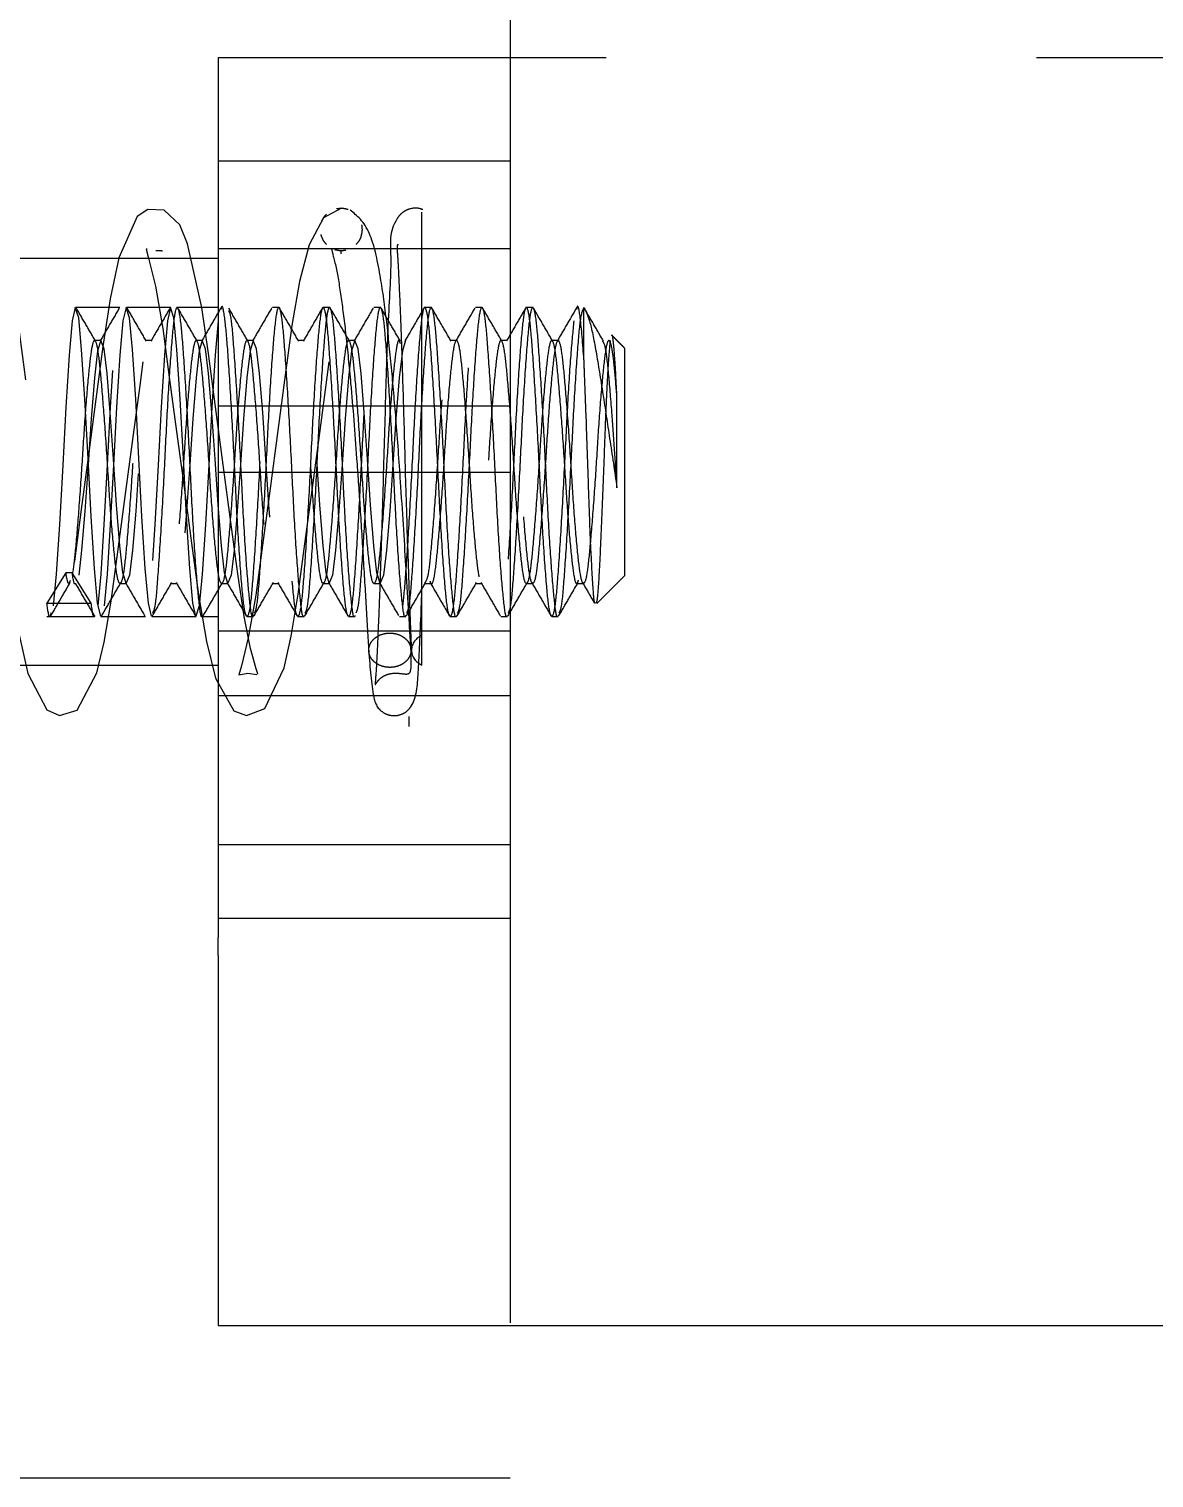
# Paper-space layout '2 DOOR PANEL LAYOUT - A1 Sheet' of a CAD drawing. Extents: x 50 to 825, y 22 to 486.
# Drawn here: x 563.891 to 566.179, y 461.164 to 464.109 of the extents above; entities that cross this region are included whole.
import ezdxf

# ---------------------------------------------------------------- set-up
doc = ezdxf.new("R2010")
doc.units = 0
doc.linetypes.add('HIDDEN', pattern=[0.375, 0.25, -0.125])
doc.layers.add('N-EQPM', color=3, linetype='Continuous', lineweight=25)

psp = doc.layouts.new('2 DOOR PANEL LAYOUT - A1 Sheet')

# ---------------------------------------------------------------- linework, layer by layer
at = {"layer": 'N-EQPM', "linetype": 'HIDDEN', "ltscale": 7}
for p, q in [((564.8697, 466.8953), (564.8697, 463.229)), ((564.2757, 464.05), (564.2757, 463.9509)), ((564.2757, 463.9509), (564.2757, 463.8402)), ((564.2757, 463.8402), (564.2757, 463.7717)), ((564.2757, 463.7717), (564.2757, 463.6623)), ((564.8697, 463.6623), (564.2757, 463.6623)), ((564.2757, 463.6623), (564.2757, 463.3428)), ((565.0195, 463.4368), (565.0195, 463.5426)), ((565.1021, 463.4604), (565.1021, 462.9976)), ((565.0866, 463.1765), (565.0866, 463.3627)), ((564.2757, 463.3428), (564.2757, 463.2071)), ((564.2757, 463.3428), (564.8697, 463.3428)), ((564.8697, 463.2071), (564.2757, 463.2071)), ((564.2757, 463.2071), (564.2757, 462.8854)), ((564.8697, 463.229), (564.8697, 461.1636)), ((563.9658, 463.0034), (563.9271, 462.9421)), ((563.9787, 463.0034), (563.9658, 463.0034)), ((564.0175, 462.9421), (563.9787, 463.0034)), ((563.9271, 462.9421), (564.0175, 462.9421)), ((564.2757, 462.8854), (564.8697, 462.8854)), ((564.2757, 462.8854), (564.2757, 462.7534)), ((564.8697, 462.7534), (564.2757, 462.7534)), ((564.2757, 462.7534), (564.2757, 462.4513)), ((564.6631, 462.7113), (564.6631, 462.6914)), ((564.2757, 462.4513), (564.8697, 462.4513)), ((564.2757, 462.4513), (564.2757, 462.351)), ((564.2757, 462.351), (564.2757, 462.3014)), ((564.2757, 462.3014), (564.2757, 462.262)), ((564.2757, 462.2259), (564.2757, 462.262)), ((564.2757, 462.2259), (564.2757, 461.4737)), ((564.8697, 461.1636), (561.6666, 461.1636))]:
    psp.add_line(p, q, dxfattribs=at)
at = {"layer": 'N-EQPM', "linetype": 'HIDDEN', "ltscale": 7, "flags": 128}
for points in [[(564.3553, 462.7976), (564.3562, 462.7982), (564.3527, 462.8085), (564.3414, 462.8499), (564.3285, 462.9149), (564.3155, 463.0013), (564.3015, 463.1064), (564.2859, 463.2231), (564.2702, 463.3411), (564.2557, 463.4496), (564.2422, 463.5426), (564.2135, 463.6721), (564.1973, 463.7108), (564.1658, 463.7406), (564.1327, 463.7423), (564.1106, 463.7279), (564.0738, 463.6438), (564.0562, 463.5606), (564.0413, 463.4632), (564.027, 463.3563), (564.0119, 463.2433), (563.9971, 463.1322), (563.9831, 463.0269), (563.9699, 462.9338), (563.9552, 462.8552), (563.9431, 462.8087), (563.9401, 462.7959), (563.9628, 462.7999), (563.977, 462.7983), (563.9723, 462.8154), (563.962, 462.8553), (563.9504, 462.9146), (563.9386, 462.9919), (563.9258, 463.0873), (563.9112, 463.1967), (563.8959, 463.3113), (563.8813, 463.4212), (563.8678, 463.5189), (563.8534, 463.6001), (563.8386, 463.6611), (563.7995, 463.7339), (563.7657, 463.7445), (563.7433, 463.7368), (563.7218, 463.7104), (563.6915, 463.619), (563.6743, 463.5322), (563.6573, 463.416), (563.6367, 463.2643), (563.6135, 463.0919), (563.6135, 463.0919)], [(564.5263, 463.7447), (564.4901, 463.7251), (564.4606, 463.6701), (564.4411, 463.5954), (564.4255, 463.506), (564.4118, 463.4055), (564.3967, 463.2927), (564.381, 463.1748), (564.3657, 463.06), (564.3519, 462.9582), (564.3368, 462.8712), (564.323, 462.8146), (564.3178, 462.7964), (564.3357, 462.7995), (564.3543, 462.797), (564.3543, 462.797)], [(563.7524, 463.6613), (563.7508, 463.6615), (563.7553, 463.6448), (563.7684, 463.5921), (563.7829, 463.5108), (563.796, 463.4158), (563.8104, 463.3082), (563.8255, 463.195), (563.8407, 463.0806), (563.855, 462.9743), (563.8708, 462.8774), (563.8888, 462.7991), (563.9273, 462.7248), (563.9531, 462.7136), (563.9885, 462.7242), (564.0286, 462.8002), (564.0435, 462.8627), (564.0579, 462.9459), (564.0716, 463.0459), (564.0866, 463.1584), (564.1021, 463.2746), (564.1167, 463.3843), (564.1294, 463.4786), (564.1414, 463.5544), (564.1529, 463.6107), (564.1629, 463.6473), (564.1662, 463.6574), (564.1662, 463.6574)], [(564.1309, 463.6611), (564.1289, 463.6615), (564.1341, 463.643), (564.1479, 463.586), (564.1627, 463.5001), (564.1762, 463.4011), (564.1909, 463.2907), (564.2061, 463.177), (564.2212, 463.0637), (564.2354, 462.9591), (564.2516, 462.864), (564.27, 462.7893), (564.3074, 462.7232), (564.333, 462.7135), (564.3704, 462.7275), (564.4096, 462.8101), (564.4241, 462.8751), (564.4383, 462.9603), (564.452, 463.0623), (564.4672, 463.1763), (564.4827, 463.2928), (564.4972, 463.4013), (564.51, 463.4961), (564.5222, 463.5803), (564.5272, 463.6378), (564.5272, 463.6378)], [(564.0372, 462.9166), (564.0367, 462.9151), (564.0304, 462.9421), (564.0241, 463.0121), (564.0172, 463.1177), (564.0112, 463.2358), (564.0046, 463.3566), (563.9979, 463.4576), (563.9919, 463.5216), (563.985, 463.5429), (563.9787, 463.5159), (563.9724, 463.4459), (563.9656, 463.3403), (563.9596, 463.2222), (563.9529, 463.1014), (563.9462, 463.0005), (563.9402, 462.9364), (563.9402, 462.9364)], [(564.2757, 463.5159), (564.2694, 463.4459), (564.2626, 463.3403), (564.2565, 463.2222), (564.2499, 463.1014), (564.2432, 463.0005), (564.2372, 462.9364), (564.2304, 462.9151), (564.2241, 462.9421), (564.2178, 463.0121), (564.2109, 463.1177), (564.2049, 463.2358), (564.1982, 463.3566), (564.1916, 463.4576), (564.1856, 463.5216), (564.1787, 463.5429), (564.1724, 463.5159), (564.1661, 463.4459), (564.1593, 463.3403), (564.1532, 463.2222), (564.1466, 463.1014), (564.1399, 463.0005), (564.1339, 462.9364), (564.1271, 462.9151), (564.1208, 462.9421), (564.1145, 463.0121), (564.1076, 463.1177), (564.1016, 463.2358), (564.0949, 463.3566), (564.0883, 463.4576), (564.0823, 463.5216), (564.0754, 463.5429), (564.0691, 463.5159), (564.0628, 463.4459), (564.056, 463.3403), (564.0499, 463.2222), (564.0433, 463.1014), (564.0366, 463.0005), (564.0306, 462.9364), (564.0306, 462.9364)], [(564.1405, 462.9166), (564.14, 462.9151), (564.1337, 462.9421), (564.1274, 463.0121), (564.1205, 463.1177), (564.1145, 463.2358), (564.1079, 463.3566), (564.1012, 463.4576), (564.0952, 463.5216), (564.0883, 463.5429), (564.082, 463.5159), (564.0757, 463.4459), (564.0689, 463.3403), (564.0629, 463.2222), (564.0562, 463.1014), (564.0496, 463.0005), (564.0435, 462.9364), (564.0435, 462.9364)], [(564.657, 463.4747), (564.6565, 463.4758), (564.6502, 463.4546), (564.6439, 463.3996), (564.637, 463.3166), (564.631, 463.2236), (564.6244, 463.1287), (564.6177, 463.0493), (564.6117, 462.9989), (564.6048, 462.9822), (564.5985, 463.0034), (564.5922, 463.0584), (564.5854, 463.1415), (564.5794, 463.2344), (564.5727, 463.3293), (564.5661, 463.4087), (564.56, 463.4591), (564.5532, 463.4758), (564.5469, 463.4546), (564.5406, 463.3996), (564.5337, 463.3166), (564.5277, 463.2236), (564.5211, 463.1287), (564.5144, 463.0493), (564.5084, 462.9989), (564.5015, 462.9822), (564.4952, 463.0034), (564.4889, 463.0584), (564.4821, 463.1415), (564.4761, 463.2344), (564.4694, 463.3293), (564.4628, 463.4087), (564.4567, 463.4591), (564.4499, 463.4758), (564.4436, 463.4546), (564.4373, 463.3996), (564.4304, 463.3166), (564.4244, 463.2236), (564.4178, 463.1287), (564.4111, 463.0493), (564.4051, 462.9989), (564.3982, 462.9822), (564.3919, 463.0034), (564.3856, 463.0584), (564.3788, 463.1415), (564.3728, 463.2344), (564.3661, 463.3293), (564.3595, 463.4087), (564.3534, 463.4591), (564.3466, 463.4758), (564.3403, 463.4546), (564.334, 463.3996), (564.3271, 463.3166), (564.3211, 463.2236), (564.3145, 463.1287), (564.3078, 463.0493), (564.3018, 462.9989), (564.2949, 462.9822), (564.2886, 463.0034), (564.2823, 463.0584), (564.2755, 463.1415), (564.2695, 463.2344), (564.2628, 463.3293), (564.2562, 463.4087), (564.2501, 463.4591), (564.2433, 463.4758), (564.237, 463.4546), (564.2307, 463.3996), (564.2238, 463.3166), (564.2178, 463.2236), (564.2112, 463.1287), (564.2045, 463.0493), (564.1985, 462.9989), (564.1916, 462.9822), (564.1853, 463.0034), (564.179, 463.0584), (564.1722, 463.1415), (564.1662, 463.2344), (564.1595, 463.3293), (564.1529, 463.4087), (564.1468, 463.4591), (564.14, 463.4758), (564.1337, 463.4546), (564.1274, 463.3996), (564.1205, 463.3166), (564.1145, 463.2236), (564.1079, 463.1287), (564.1012, 463.0493), (564.0952, 462.9989), (564.0883, 462.9822), (564.082, 463.0034), (564.0757, 463.0584), (564.0689, 463.1415), (564.0629, 463.2344), (564.0562, 463.3293), (564.0496, 463.4087), (564.0435, 463.4591), (564.0367, 463.4758), (564.0304, 463.4546), (564.0241, 463.3996), (564.0172, 463.3166), (564.0112, 463.2236), (564.0046, 463.1287), (563.9979, 463.0493), (563.9919, 462.9989), (563.9919, 462.9989)]]:
    psp.add_lwpolyline(points, dxfattribs=at)
at = {"layer": 'N-EQPM', "linetype": 'HIDDEN', "ltscale": 7}
for centre, radius, start, end in [((564.5258, 463.7017), 0.043, 251.3758, 282.852), ((564.7028, 462.8444), 0.0343, 111.9071, 177.1254), ((564.7028, 462.8479), 0.0343, 182.8746, 248.0929)]:
    psp.add_arc(centre, radius, start, end, dxfattribs=at)
for points in [[(564.8697, 464.05), (564.2757, 464.05)], [(591.3147, 464.05), (564.8697, 464.05)], [(564.8697, 463.8402), (564.2757, 463.8402)], [(564.1622, 463.6576), (564.1487, 463.6583)], [(564.526, 463.6518), (564.5254, 463.6587)], [(564.2757, 463.6422), (562.6229, 463.6422)], [(564.0759, 463.543), (563.9855, 463.543)], [(564.1792, 463.543), (564.0888, 463.543)], [(564.2757, 463.543), (564.1921, 463.543)], [(564.3987, 463.543), (564.3858, 463.543)], [(564.502, 463.543), (564.4891, 463.543)], [(564.6053, 463.543), (564.5924, 463.543)], [(564.7086, 463.543), (564.6957, 463.543)], [(564.8119, 463.543), (564.799, 463.543)], [(564.9152, 463.543), (564.9023, 463.543)], [(564.0372, 463.4759), (564.0243, 463.4759)], [(564.1405, 463.4759), (564.1276, 463.4759)], [(564.2438, 463.4759), (564.2309, 463.4759)], [(564.3471, 463.4759), (564.3342, 463.4759)], [(564.4504, 463.4759), (564.4375, 463.4759)], [(564.5537, 463.4759), (564.5408, 463.4759)], [(564.7603, 463.4759), (564.7474, 463.4759)], [(564.8636, 463.4759), (564.8507, 463.4759)], [(564.9669, 463.4759), (564.954, 463.4759)], [(565.1021, 463.4604), (565.0762, 463.4863)], [(565.0455, 462.941), (565.1021, 462.9976)], [(564.0759, 462.9821), (564.0888, 462.9821)], [(564.1792, 462.9821), (564.1921, 462.9821)], [(564.2825, 462.9821), (564.2954, 462.9821)], [(564.3858, 462.9821), (564.3987, 462.9821)], [(564.4891, 462.9821), (564.502, 462.9821)], [(564.5924, 462.9821), (564.6053, 462.9821)], [(564.6957, 462.9821), (564.7086, 462.9821)], [(564.799, 462.9821), (564.8119, 462.9821)], [(564.9023, 462.9821), (564.9152, 462.9821)], [(565.0056, 462.9821), (565.0185, 462.9821)], [(563.9271, 462.915), (564.0243, 462.915)], [(564.0239, 462.9154), (564.0241, 462.915)], [(564.0372, 462.915), (564.1276, 462.915)], [(564.1405, 462.915), (564.2309, 462.915)], [(564.2438, 462.915), (564.2757, 462.915)], [(564.3342, 462.915), (564.3471, 462.915)], [(564.4375, 462.915), (564.4504, 462.915)], [(564.5408, 462.915), (564.5537, 462.915)], [(564.6441, 462.915), (564.657, 462.915)], [(564.7474, 462.915), (564.7603, 462.915)], [(564.8507, 462.915), (564.8636, 462.915)], [(564.954, 462.915), (564.9669, 462.915)], [(562.6229, 462.8158), (564.2757, 462.8158)], [(564.2757, 462.3014), (564.8697, 462.3014)], [(564.2757, 461.4737), (564.8697, 461.4737)], [(564.8697, 461.4737), (591.3147, 461.4737)]]:
    psp.add_open_spline(points, degree=1, dxfattribs=at)
for points, knots in [([(564.5163, 463.7436), (564.5201, 463.7442), (564.5279, 463.7454), (564.5356, 463.7435), (564.5396, 463.7424)], [0, 0, 0, 0, 0.482041, 1, 1, 1, 1]), ([(564.6676, 462.8481), (564.6661, 462.8735), (564.6632, 462.9217), (564.6563, 463.037), (564.6479, 463.1716), (564.6378, 463.311), (564.6281, 463.4236), (564.6175, 463.5242), (564.6047, 463.6167), (564.5838, 463.7093), (564.5581, 463.7295), (564.5439, 463.7407)], [0, 0, 0, 0, 0.098489, 0.187115, 0.333252, 0.439456, 0.529471, 0.623481, 0.723592, 0.847364, 1, 1, 1, 1]), ([(564.6915, 463.7417), (564.6897, 463.7424), (564.6817, 463.7456), (564.6669, 463.7446), (564.6531, 463.7384), (564.6436, 463.7297), (564.6208, 463.6953), (564.6307, 463.6629), (564.6201, 463.5143), (564.6154, 463.3439), (564.6101, 463.1592), (564.6058, 463.0131), (564.602, 462.9121), (564.599, 462.8468), (564.5967, 462.8), (564.5946, 462.7774), (564.5953, 462.7761), (564.5982, 462.7812), (564.604, 462.7879), (564.6113, 462.7936), (564.6198, 462.7974), (564.6333, 462.8003), (564.6504, 462.7985), (564.6639, 462.7965), (564.6692, 462.807), (564.6682, 462.8329), (564.6677, 462.8472)], [0, 0, 0, 0, 0.003716, 0.016615, 0.026667, 0.033928, 0.042006, 0.167528, 0.271837, 0.372966, 0.469483, 0.567594, 0.620087, 0.674288, 0.728776, 0.781616, 0.80145, 0.816171, 0.822091, 0.82756, 0.834132, 0.842776, 0.866844, 0.900785, 0.945293, 1, 1, 1, 1]), ([(564.69, 462.816), (564.69, 462.8337), (564.69, 462.8865), (564.69, 462.9707), (564.69, 463.0613), (564.69, 463.1291), (564.69, 463.2416), (564.69, 463.3563), (564.69, 463.4886), (564.69, 463.6065), (564.69, 463.6873), (564.69, 463.7335), (564.69, 463.7356), (564.69, 463.7368)], [0, 0, 0, 0, 0.06762, 0.201286, 0.234254, 0.300361, 0.366468, 0.500099, 0.566682, 0.701267, 0.835849, 0.902509, 1, 1, 1, 1]), ([(564.4856, 463.7167), (564.4869, 463.7197), (564.4894, 463.7255), (564.4937, 463.7302), (564.4958, 463.7324)], [0, 0, 0, 0, 0.516436, 1, 1, 1, 1]), ([(564.5661, 463.6868), (564.5672, 463.6906), (564.5696, 463.6985), (564.5684, 463.7068), (564.5678, 463.7111)], [0, 0, 0, 0, 0.47451, 1, 1, 1, 1]), ([(564.4841, 463.6915), (564.4854, 463.6875), (564.488, 463.6797), (564.4934, 463.6736), (564.496, 463.6708)], [0, 0, 0, 0, 0.525178, 1, 1, 1, 1]), ([(564.5661, 463.6868), (564.5648, 463.6838), (564.5623, 463.6779), (564.558, 463.6732), (564.5559, 463.671)], [0, 0, 0, 0, 0.516437, 1, 1, 1, 1]), ([(564.5073, 463.6613), (564.5067, 463.6618), (564.505, 463.6634), (564.5155, 463.6279), (564.5254, 463.5669), (564.5357, 463.4857), (564.5465, 463.3765), (564.556, 463.256), (564.5641, 463.1362), (564.5706, 463.033), (564.5768, 462.9275), (564.5801, 462.8729), (564.5818, 462.8443)], [0, 0, 0, 0, 0.047224, 0.153906, 0.253482, 0.345261, 0.445342, 0.586983, 0.674149, 0.771975, 0.880722, 1, 1, 1, 1]), ([(564.5121, 463.661), (564.5152, 463.6601), (564.5208, 463.6586), (564.5287, 463.6585), (564.5333, 463.6594), (564.5354, 463.6598)], [0, 0, 0, 0, 0.405852, 0.733412, 1, 1, 1, 1]), ([(564.6422, 463.6702), (564.6412, 463.6702), (564.6383, 463.6703), (564.6406, 463.6491), (564.6426, 463.6065), (564.6457, 463.5398), (564.6492, 463.4427), (564.6532, 463.3126), (564.6574, 463.1528), (564.6608, 463.0508), (564.6627, 462.9962)], [0, 0, 0, 0, 0.045553, 0.13205, 0.222684, 0.332735, 0.467911, 0.623618, 0.798839, 1, 1, 1, 1]), ([(564.0262, 463.4743), (564.0197, 463.4856), (564.0066, 463.5081), (563.9936, 463.5306), (563.987, 463.5418)], [0, 0, 0, 0, 0.499724, 1, 1, 1, 1]), ([(564.0743, 463.5416), (564.0678, 463.5304), (564.0547, 463.5079), (564.0417, 463.4855), (564.0352, 463.4742)], [0, 0, 0, 0, 0.500191, 1, 1, 1, 1]), ([(564.1295, 463.4744), (564.123, 463.4856), (564.1099, 463.5081), (564.0969, 463.5306), (564.0904, 463.5418)], [0, 0, 0, 0, 0.499788, 1, 1, 1, 1]), ([(564.1777, 463.5418), (564.1712, 463.5305), (564.1581, 463.5081), (564.1451, 463.4856), (564.1386, 463.4744)], [0, 0, 0, 0, 0.500201, 1, 1, 1, 1]), ([(564.2438, 462.9166), (564.2436, 462.9161), (564.2412, 462.9081), (564.237, 462.938), (564.2307, 463.0062), (564.2237, 463.1135), (564.2179, 463.2372), (564.2112, 463.36), (564.2044, 463.4625), (564.1986, 463.5298), (564.1916, 463.5512), (564.1853, 463.5233), (564.1791, 463.4509), (564.1721, 463.3447), (564.1662, 463.2208), (564.1595, 463.0977), (564.1528, 462.9966), (564.1476, 462.9318), (564.1437, 462.9247), (564.1421, 462.9218)], [0, 0, 0, 0, 0.004576, 0.067603, 0.13063, 0.195312, 0.257436, 0.321557, 0.385678, 0.447801, 0.512484, 0.575511, 0.638538, 0.703221, 0.765344, 0.829465, 0.893586, 0.95571, 1, 1, 1, 1]), ([(564.233, 463.4741), (564.2265, 463.4853), (564.2134, 463.5078), (564.2003, 463.5303), (564.1938, 463.5415)], [0, 0, 0, 0, 0.499765, 1, 1, 1, 1]), ([(564.281, 463.5419), (564.2745, 463.5306), (564.2615, 463.5081), (564.2484, 463.4857), (564.2419, 463.4744)], [0, 0, 0, 0, 0.500228, 1, 1, 1, 1]), ([(564.9988, 463.5159), (564.9968, 463.4951), (564.9926, 463.4529), (564.9856, 463.3442), (564.9797, 463.2208), (564.973, 463.098), (564.9663, 462.9955), (564.9604, 462.9282), (564.9534, 462.9068), (564.9472, 462.9347), (564.9409, 463.0071), (564.9339, 463.1132), (564.9281, 463.2373), (564.9213, 463.36), (564.9146, 463.4625), (564.9088, 463.5298), (564.9017, 463.5512), (564.8955, 463.5233), (564.8893, 463.4509), (564.8823, 463.3448), (564.8764, 463.2207), (564.8697, 463.098), (564.863, 462.9955), (564.8571, 462.9282), (564.8501, 462.9068), (564.8439, 462.9347), (564.8376, 463.0071), (564.8306, 463.1132), (564.8248, 463.2373), (564.818, 463.36), (564.8113, 463.4625), (564.8055, 463.5298), (564.7984, 463.5512), (564.7922, 463.5233), (564.786, 463.4509), (564.779, 463.3448), (564.7731, 463.2207), (564.7664, 463.098), (564.7597, 462.9955), (564.7538, 462.9282), (564.7468, 462.9068), (564.7406, 462.9347), (564.7343, 463.0071), (564.7273, 463.1132), (564.7215, 463.2373), (564.7147, 463.36), (564.708, 463.4625), (564.7022, 463.5298), (564.6951, 463.5512), (564.6889, 463.5233), (564.6827, 463.4509), (564.6757, 463.3448), (564.6698, 463.2207), (564.6631, 463.098), (564.6564, 462.9955), (564.6505, 462.9282), (564.6435, 462.9068), (564.6373, 462.9347), (564.631, 463.0071), (564.624, 463.1132), (564.6182, 463.2373), (564.6114, 463.36), (564.6047, 463.4625), (564.5989, 463.5298), (564.5918, 463.5512), (564.5856, 463.5233), (564.5794, 463.4509), (564.5724, 463.3448), (564.5665, 463.2207), (564.5598, 463.098), (564.5531, 462.9955), (564.5472, 462.9282), (564.5402, 462.9068), (564.534, 462.9347), (564.5277, 463.0071), (564.5207, 463.1132), (564.5149, 463.2373), (564.5081, 463.36), (564.5014, 463.4625), (564.4956, 463.5298), (564.4885, 463.5512), (564.4823, 463.5233), (564.4761, 463.4509), (564.4691, 463.3448), (564.4632, 463.2207), (564.4565, 463.098), (564.4498, 462.9955), (564.4439, 462.9282), (564.4369, 462.9068), (564.4307, 462.9347), (564.4244, 463.0071), (564.4174, 463.1132), (564.4116, 463.2373), (564.4048, 463.36), (564.3981, 463.4625), (564.3923, 463.5298), (564.3852, 463.5512), (564.379, 463.5233), (564.3728, 463.4509), (564.3658, 463.3448), (564.3599, 463.2207), (564.3532, 463.098), (564.3464, 462.9955), (564.3406, 462.9282), (564.3336, 462.9068), (564.3274, 462.9347), (564.3211, 463.0071), (564.3141, 463.1132), (564.3083, 463.2374), (564.3015, 463.3598), (564.2948, 463.4633), (564.289, 463.5271), (564.2838, 463.552), (564.2814, 463.5403), (564.2811, 463.5388)], [0, 0, 0, 0, 0.008931, 0.018096, 0.026899, 0.035985, 0.04507, 0.053873, 0.063038, 0.071969, 0.0809, 0.090065, 0.098868, 0.107954, 0.117039, 0.125842, 0.135007, 0.143938, 0.152869, 0.162034, 0.170837, 0.179923, 0.189009, 0.197811, 0.206977, 0.215907, 0.224838, 0.234003, 0.242806, 0.251892, 0.260978, 0.26978, 0.278946, 0.287876, 0.296807, 0.305973, 0.314775, 0.323861, 0.332947, 0.34175, 0.350915, 0.359846, 0.368776, 0.377942, 0.386744, 0.39583, 0.404916, 0.413719, 0.422884, 0.431815, 0.440746, 0.449911, 0.458714, 0.467799, 0.476885, 0.485688, 0.494853, 0.503784, 0.512715, 0.52188, 0.530683, 0.539768, 0.548854, 0.557657, 0.566822, 0.575753, 0.584684, 0.593849, 0.602652, 0.611738, 0.620823, 0.629626, 0.638791, 0.647722, 0.656653, 0.665818, 0.674621, 0.683707, 0.692792, 0.701595, 0.71076, 0.719691, 0.728622, 0.737787, 0.74659, 0.755676, 0.764762, 0.773564, 0.78273, 0.79166, 0.800591, 0.809756, 0.818559, 0.827645, 0.836731, 0.845533, 0.854699, 0.863629, 0.87256, 0.881726, 0.890528, 0.899614, 0.9087, 0.917503, 0.926668, 0.935599, 0.944529, 0.953695, 0.962497, 0.971583, 0.980669, 0.989472, 0.998637, 1, 1, 1, 1]), ([(564.3363, 463.4741), (564.3297, 463.4854), (564.3166, 463.5079), (564.3036, 463.5304), (564.2971, 463.5416)], [0, 0, 0, 0, 0.499716, 1, 1, 1, 1]), ([(564.3471, 462.9166), (564.3469, 462.9161), (564.3445, 462.9081), (564.3403, 462.938), (564.334, 463.0062), (564.327, 463.1135), (564.3212, 463.2372), (564.3145, 463.3603), (564.3077, 463.4614), (564.3025, 463.5262), (564.2987, 463.5333), (564.2971, 463.5362)], [0, 0, 0, 0, 0.009297, 0.137354, 0.265411, 0.396832, 0.523053, 0.653333, 0.783613, 0.909834, 1, 1, 1, 1]), ([(564.3843, 463.5418), (564.3778, 463.5306), (564.3647, 463.5081), (564.3517, 463.4856), (564.3452, 463.4744)], [0, 0, 0, 0, 0.500256, 1, 1, 1, 1]), ([(564.4504, 462.9166), (564.4502, 462.9161), (564.4478, 462.9081), (564.4436, 462.938), (564.4373, 463.0062), (564.4303, 463.1135), (564.4245, 463.2372), (564.4178, 463.36), (564.411, 463.4625), (564.4052, 463.5298), (564.3982, 463.5512), (564.3919, 463.5233), (564.3857, 463.4509), (564.3787, 463.3447), (564.3728, 463.2208), (564.3661, 463.0977), (564.3594, 462.9966), (564.3541, 462.9315), (564.3503, 462.9245), (564.3486, 462.9215)], [0, 0, 0, 0, 0.004571, 0.06754, 0.130508, 0.19513, 0.257195, 0.321257, 0.385318, 0.447383, 0.512005, 0.574974, 0.637942, 0.702564, 0.76463, 0.828691, 0.892752, 0.954818, 1, 1, 1, 1]), ([(564.4394, 463.4744), (564.4329, 463.4856), (564.4198, 463.5081), (564.4067, 463.5306), (564.4002, 463.5419)], [0, 0, 0, 0, 0.499745, 1, 1, 1, 1]), ([(564.4875, 463.5417), (564.481, 463.5304), (564.468, 463.5079), (564.4549, 463.4854), (564.4484, 463.4742)], [0, 0, 0, 0, 0.500274, 1, 1, 1, 1]), ([(564.5537, 462.9166), (564.5535, 462.9161), (564.5511, 462.9081), (564.5469, 462.938), (564.5406, 463.0062), (564.5336, 463.1135), (564.5278, 463.2372), (564.5211, 463.36), (564.5143, 463.4625), (564.5085, 463.5298), (564.5015, 463.5512), (564.4952, 463.5233), (564.489, 463.4509), (564.482, 463.3447), (564.4761, 463.2208), (564.4694, 463.0977), (564.4627, 462.9966), (564.4574, 462.9314), (564.4535, 462.9244), (564.4519, 462.9214)], [0, 0, 0, 0, 0.00457, 0.067519, 0.130468, 0.195071, 0.257117, 0.321159, 0.385201, 0.447247, 0.51185, 0.574799, 0.637748, 0.702351, 0.764397, 0.828439, 0.892481, 0.954527, 1, 1, 1, 1]), ([(564.5428, 463.4743), (564.5362, 463.4855), (564.5232, 463.5079), (564.5102, 463.5304), (564.5036, 463.5417)], [0, 0, 0, 0, 0.499797, 1, 1, 1, 1]), ([(564.5908, 463.5415), (564.5842, 463.5303), (564.5712, 463.5078), (564.5581, 463.4853), (564.5516, 463.474)], [0, 0, 0, 0, 0.500271, 1, 1, 1, 1]), ([(564.657, 462.9166), (564.6568, 462.9161), (564.6544, 462.9081), (564.6502, 462.938), (564.6439, 463.0062), (564.6369, 463.1135), (564.6311, 463.2372), (564.6244, 463.36), (564.6176, 463.4625), (564.6118, 463.5298), (564.6048, 463.5512), (564.5985, 463.5233), (564.5923, 463.4509), (564.5853, 463.3447), (564.5794, 463.2208), (564.5727, 463.0977), (564.566, 462.9966), (564.5608, 462.9319), (564.557, 462.9249), (564.5554, 462.922)], [0, 0, 0, 0, 0.004578, 0.067633, 0.130689, 0.195401, 0.257552, 0.321702, 0.385852, 0.448004, 0.512715, 0.575771, 0.638827, 0.703538, 0.76569, 0.82984, 0.89399, 0.956141, 1, 1, 1, 1]), ([(564.6462, 463.474), (564.6397, 463.4853), (564.6266, 463.5078), (564.6136, 463.5303), (564.607, 463.5415)], [0, 0, 0, 0, 0.499744, 1, 1, 1, 1]), ([(564.694, 463.5415), (564.6875, 463.5302), (564.6744, 463.5077), (564.6614, 463.4852), (564.6549, 463.474)], [0, 0, 0, 0, 0.500241, 1, 1, 1, 1]), ([(564.7603, 462.9166), (564.7601, 462.9161), (564.7577, 462.9081), (564.7535, 462.938), (564.7472, 463.0062), (564.7402, 463.1135), (564.7344, 463.2372), (564.7277, 463.36), (564.7209, 463.4625), (564.7151, 463.5298), (564.7081, 463.5512), (564.7018, 463.5233), (564.6956, 463.4509), (564.6886, 463.3447), (564.6827, 463.2208), (564.676, 463.0977), (564.6693, 462.9966), (564.6641, 462.9318), (564.6602, 462.9248), (564.6587, 462.9219)], [0, 0, 0, 0, 0.004576, 0.067611, 0.130646, 0.195337, 0.257468, 0.321597, 0.385726, 0.447857, 0.512548, 0.575583, 0.638618, 0.703308, 0.765439, 0.829568, 0.893698, 0.955829, 1, 1, 1, 1]), ([(564.7494, 463.4742), (564.7429, 463.4855), (564.7298, 463.508), (564.7167, 463.5305), (564.7102, 463.5417)], [0, 0, 0, 0, 0.499715, 1, 1, 1, 1]), ([(564.7974, 463.5416), (564.7908, 463.5303), (564.7778, 463.5078), (564.7648, 463.4854), (564.7583, 463.4742)], [0, 0, 0, 0, 0.500199, 1, 1, 1, 1]), ([(564.8636, 462.9166), (564.8634, 462.9161), (564.861, 462.9081), (564.8568, 462.938), (564.8505, 463.0062), (564.8435, 463.1135), (564.8377, 463.2372), (564.831, 463.36), (564.8242, 463.4625), (564.8184, 463.5298), (564.8114, 463.5512), (564.8051, 463.5233), (564.7989, 463.4509), (564.7919, 463.3447), (564.786, 463.2208), (564.7793, 463.0977), (564.7726, 462.9966), (564.7673, 462.9314), (564.7634, 462.9244), (564.7618, 462.9214)], [0, 0, 0, 0, 0.004569, 0.06751, 0.130452, 0.195046, 0.257084, 0.321118, 0.385151, 0.44719, 0.511784, 0.574725, 0.637666, 0.70226, 0.764298, 0.828332, 0.892366, 0.954404, 1, 1, 1, 1]), ([(564.8526, 463.4744), (564.8461, 463.4857), (564.833, 463.5081), (564.8199, 463.5306), (564.8134, 463.5419)], [0, 0, 0, 0, 0.499769, 1, 1, 1, 1]), ([(564.9008, 463.5417), (564.8943, 463.5305), (564.8812, 463.508), (564.8682, 463.4856), (564.8617, 463.4744)], [0, 0, 0, 0, 0.500195, 1, 1, 1, 1]), ([(564.9669, 462.9166), (564.9667, 462.9161), (564.9643, 462.9081), (564.9601, 462.938), (564.9538, 463.0062), (564.9468, 463.1135), (564.941, 463.2372), (564.9343, 463.36), (564.9275, 463.4625), (564.9217, 463.5298), (564.9147, 463.5512), (564.9084, 463.5233), (564.9022, 463.4509), (564.8952, 463.3447), (564.8893, 463.2208), (564.8826, 463.0977), (564.8759, 462.9966), (564.8706, 462.9316), (564.8668, 462.9246), (564.8652, 462.9216)], [0, 0, 0, 0, 0.004573, 0.067565, 0.130557, 0.195203, 0.257292, 0.321377, 0.385463, 0.447551, 0.512197, 0.575189, 0.638181, 0.702827, 0.764916, 0.829001, 0.893087, 0.955175, 1, 1, 1, 1]), ([(564.956, 463.4741), (564.9495, 463.4854), (564.9365, 463.5078), (564.9234, 463.5303), (564.9169, 463.5416)], [0, 0, 0, 0, 0.49978, 1, 1, 1, 1]), ([(565.0041, 463.5419), (564.9976, 463.5306), (564.9846, 463.5081), (564.9715, 463.4857), (564.965, 463.4744)], [0, 0, 0, 0, 0.50022, 1, 1, 1, 1]), ([(565.0195, 463.5426), (565.0169, 463.5385), (565.0121, 463.531), (565.0055, 463.4502), (564.9985, 463.3449), (564.9926, 463.2207), (564.9859, 463.0977), (564.9792, 462.9966), (564.974, 462.932), (564.9702, 462.9249), (564.9686, 462.922)], [0, 0, 0, 0, 0.152611, 0.278608, 0.407913, 0.532103, 0.660287, 0.788471, 0.912661, 1, 1, 1, 1]), ([(565.0195, 463.4368), (565.017, 463.4685), (565.0126, 463.527), (565.007, 463.5519), (565.0045, 463.5403), (565.0042, 463.5388)], [0, 0, 0, 0, 0.50791, 0.936023, 1, 1, 1, 1]), ([(565.0195, 463.5426), (565.0233, 463.5349), (565.0317, 463.5179), (565.0437, 463.4572), (565.0573, 463.3719), (565.0724, 463.2729), (565.0817, 463.2098), (565.0866, 463.1765)], [0, 0, 0, 0, 0.177972, 0.392928, 0.603986, 0.791374, 1, 1, 1, 1]), ([(565.0594, 463.4741), (565.0529, 463.4853), (565.0398, 463.5078), (565.0267, 463.5303), (565.0202, 463.5416)], [0, 0, 0, 0, 0.499726, 1, 1, 1, 1]), ([(564.6461, 463.4697), (564.6452, 463.4723), (564.6422, 463.4819), (564.6373, 463.4589), (564.631, 463.4039), (564.624, 463.3199), (564.6182, 463.2225), (564.6114, 463.126), (564.6047, 463.0454), (564.5989, 462.9925), (564.5918, 462.9756), (564.5856, 462.9976), (564.5794, 463.0545), (564.5724, 463.138), (564.5665, 463.2355), (564.5598, 463.332), (564.5531, 463.4126), (564.5472, 463.4655), (564.5402, 463.4824), (564.534, 463.4604), (564.5277, 463.4035), (564.5207, 463.32), (564.5149, 463.2225), (564.5081, 463.126), (564.5014, 463.0454), (564.4956, 462.9925), (564.4885, 462.9756), (564.4823, 462.9976), (564.4761, 463.0545), (564.4691, 463.138), (564.4632, 463.2355), (564.4565, 463.332), (564.4498, 463.4126), (564.4439, 463.4655), (564.4369, 463.4824), (564.4307, 463.4604), (564.4244, 463.4035), (564.4174, 463.32), (564.4116, 463.2225), (564.4048, 463.126), (564.3981, 463.0454), (564.3923, 462.9925), (564.3852, 462.9756), (564.379, 462.9976), (564.3728, 463.0545), (564.3658, 463.138), (564.3599, 463.2355), (564.3532, 463.332), (564.3464, 463.4126), (564.3406, 463.4655), (564.3336, 463.4824), (564.3274, 463.4604), (564.3211, 463.4035), (564.3141, 463.32), (564.3083, 463.2225), (564.3015, 463.126), (564.2948, 463.0454), (564.289, 462.9925), (564.2819, 462.9756), (564.2757, 462.9976), (564.2695, 463.0545), (564.2625, 463.138), (564.2566, 463.2355), (564.2499, 463.332), (564.2432, 463.4126), (564.2373, 463.4655), (564.2303, 463.4824), (564.2241, 463.4604), (564.2178, 463.4035), (564.2108, 463.32), (564.205, 463.2225), (564.1982, 463.126), (564.1915, 463.0454), (564.1857, 462.9925), (564.1786, 462.9756), (564.1724, 462.9976), (564.1662, 463.0545), (564.1592, 463.138), (564.1533, 463.2355), (564.1466, 463.332), (564.1398, 463.4126), (564.134, 463.4655), (564.127, 463.4824), (564.1208, 463.4604), (564.1145, 463.4035), (564.1075, 463.32), (564.1017, 463.2225), (564.0949, 463.126), (564.0882, 463.0454), (564.0824, 462.9925), (564.0753, 462.9756), (564.0691, 462.9976), (564.0629, 463.0545), (564.0559, 463.138), (564.05, 463.2355), (564.0433, 463.332), (564.0365, 463.4126), (564.0307, 463.4655), (564.0237, 463.4824), (564.0175, 463.4604), (564.0112, 463.4035), (564.0042, 463.3201), (563.9984, 463.2223), (563.9916, 463.1265), (563.9851, 463.045), (563.9811, 463.0156), (563.9793, 463.0015)], [0, 0, 0, 0, 0.003605, 0.013215, 0.022825, 0.032688, 0.042159, 0.051936, 0.061713, 0.071185, 0.081048, 0.090657, 0.100267, 0.11013, 0.119601, 0.129379, 0.139156, 0.148627, 0.15849, 0.1681, 0.17771, 0.187573, 0.197044, 0.206821, 0.216598, 0.22607, 0.235933, 0.245542, 0.255152, 0.265015, 0.274487, 0.284264, 0.294041, 0.303512, 0.313375, 0.322985, 0.332595, 0.342458, 0.351929, 0.361706, 0.371483, 0.380955, 0.390818, 0.400427, 0.410037, 0.4199, 0.429372, 0.439149, 0.448926, 0.458397, 0.46826, 0.47787, 0.48748, 0.497343, 0.506814, 0.516591, 0.526368, 0.53584, 0.545703, 0.555313, 0.564922, 0.574785, 0.584257, 0.594034, 0.603811, 0.613282, 0.623145, 0.632755, 0.642365, 0.652228, 0.661699, 0.671476, 0.681253, 0.690725, 0.700588, 0.710198, 0.719807, 0.72967, 0.739142, 0.748919, 0.758696, 0.768167, 0.77803, 0.78764, 0.79725, 0.807113, 0.816584, 0.826361, 0.836138, 0.84561, 0.855473, 0.865083, 0.874692, 0.884555, 0.894027, 0.903804, 0.913581, 0.923052, 0.932915, 0.942525, 0.952135, 0.961998, 0.971469, 0.981246, 0.991024, 1, 1, 1, 1]), ([(565.0076, 462.9883), (565.0068, 462.9857), (565.0037, 462.9761), (564.9988, 462.9991), (564.9926, 463.0541), (564.9856, 463.1381), (564.9797, 463.2355), (564.973, 463.332), (564.9663, 463.4126), (564.9604, 463.4655), (564.9534, 463.4824), (564.9472, 463.4604), (564.9409, 463.4035), (564.9339, 463.32), (564.9281, 463.2225), (564.9213, 463.126), (564.9146, 463.0454), (564.9088, 462.9925), (564.9017, 462.9756), (564.8955, 462.9976), (564.8893, 463.0545), (564.8823, 463.138), (564.8764, 463.2355), (564.8697, 463.332), (564.863, 463.4126), (564.8571, 463.4655), (564.8501, 463.4824), (564.8439, 463.4604), (564.8376, 463.4035), (564.8306, 463.32), (564.8248, 463.2225), (564.818, 463.126), (564.8113, 463.0454), (564.8055, 462.9925), (564.7984, 462.9756), (564.7922, 462.9976), (564.786, 463.0545), (564.779, 463.138), (564.7731, 463.2355), (564.7664, 463.332), (564.7597, 463.4126), (564.7538, 463.4655), (564.7468, 463.4824), (564.7406, 463.4604), (564.7343, 463.4035), (564.7273, 463.32), (564.7215, 463.2225), (564.7147, 463.1259), (564.708, 463.0459), (564.7023, 462.9918), (564.6979, 462.9861), (564.6957, 462.9834)], [0, 0, 0, 0, 0.007701, 0.028254, 0.048807, 0.069902, 0.090159, 0.11107, 0.131981, 0.152238, 0.173333, 0.193886, 0.214439, 0.235534, 0.255791, 0.276702, 0.297613, 0.31787, 0.338965, 0.359518, 0.380071, 0.401166, 0.421423, 0.442334, 0.463245, 0.483502, 0.504597, 0.52515, 0.545703, 0.566797, 0.587055, 0.607966, 0.628877, 0.649134, 0.670229, 0.690782, 0.711335, 0.732429, 0.752686, 0.773597, 0.794509, 0.814766, 0.83586, 0.856413, 0.876966, 0.898061, 0.918318, 0.939229, 0.96014, 0.980398, 1, 1, 1, 1]), ([(565.0866, 463.3627), (565.0848, 463.3833), (565.0814, 463.4241), (565.0762, 463.4663), (565.0696, 463.4824), (565.0634, 463.4604), (565.0572, 463.4035), (565.0501, 463.32), (565.0443, 463.2225), (565.0376, 463.126), (565.0308, 463.0454), (565.025, 462.9925), (565.018, 462.9756), (565.0117, 462.9976), (565.0055, 463.0545), (564.9985, 463.138), (564.9926, 463.2355), (564.9859, 463.332), (564.9792, 463.4126), (564.9733, 463.4655), (564.9663, 463.4824), (564.9601, 463.4604), (564.9538, 463.4035), (564.9468, 463.32), (564.941, 463.2225), (564.9343, 463.126), (564.9275, 463.0454), (564.9217, 462.9925), (564.9147, 462.9756), (564.9084, 462.9976), (564.9022, 463.0545), (564.8952, 463.138), (564.8893, 463.2355), (564.8826, 463.332), (564.8759, 463.4126), (564.87, 463.4655), (564.863, 463.4824), (564.8568, 463.4604), (564.8505, 463.4035), (564.8435, 463.32), (564.8377, 463.2225), (564.831, 463.126), (564.8242, 463.0454), (564.8184, 462.9925), (564.8114, 462.9756), (564.8051, 462.9976), (564.7989, 463.0545), (564.7919, 463.138), (564.786, 463.2355), (564.7793, 463.332), (564.7726, 463.4126), (564.7667, 463.4655), (564.7597, 463.4824), (564.7535, 463.4604), (564.7472, 463.4035), (564.7402, 463.3201), (564.7344, 463.2224), (564.7277, 463.1261), (564.7209, 463.0448), (564.7151, 462.9944), (564.7098, 462.975), (564.7072, 462.9851), (564.7068, 462.9868)], [0, 0, 0, 0, 0.013728, 0.027212, 0.044528, 0.0614, 0.078272, 0.095589, 0.112218, 0.129384, 0.14655, 0.163179, 0.180496, 0.197368, 0.21424, 0.231557, 0.248186, 0.265352, 0.282518, 0.299147, 0.316464, 0.333336, 0.350208, 0.367524, 0.384153, 0.401319, 0.418485, 0.435114, 0.452431, 0.469303, 0.486175, 0.503492, 0.520121, 0.537287, 0.554453, 0.571082, 0.588399, 0.605271, 0.622143, 0.639459, 0.656089, 0.673255, 0.69042, 0.70705, 0.724366, 0.741238, 0.75811, 0.775427, 0.792056, 0.809222, 0.826388, 0.843017, 0.860334, 0.877206, 0.894078, 0.911395, 0.928024, 0.94519, 0.962356, 0.978985, 0.996302, 1, 1, 1, 1]), ([(565.0727, 463.4756), (565.0716, 463.4647), (565.0695, 463.4423), (565.0658, 463.3772), (565.0622, 463.2955), (565.0591, 463.2039), (565.0554, 463.113), (565.0518, 463.0319), (565.0487, 462.9732), (565.0457, 462.9415), (565.044, 462.9426), (565.0435, 462.943)], [0, 0, 0, 0, 0.111543, 0.226567, 0.342931, 0.459247, 0.578278, 0.699389, 0.820473, 0.943531, 1, 1, 1, 1]), ([(565.0866, 463.1765), (565.085, 463.2019), (565.0818, 463.2538), (565.0759, 463.3372), (565.0696, 463.4121), (565.0638, 463.4662), (565.0594, 463.4719), (565.0573, 463.4747)], [0, 0, 0, 0, 0.173794, 0.354825, 0.576828, 0.79189, 1, 1, 1, 1]), ([(565.0866, 463.3627), (565.0854, 463.3853), (565.0831, 463.4305), (565.0799, 463.4707), (565.0774, 463.4899), (565.0762, 463.4863), (565.0762, 463.4862)], [0, 0, 0, 0, 0.328354, 0.656385, 0.997542, 1, 1, 1, 1]), ([(565.0424, 462.9424), (565.0421, 462.942), (565.0406, 462.9398), (565.0382, 462.9691), (565.0347, 463.0275), (565.031, 463.1124), (565.0278, 463.2118), (565.0243, 463.3152), (565.0214, 463.3908), (565.0199, 463.4276), (565.0195, 463.4368)], [0, 0, 0, 0, 0.039, 0.185424, 0.333313, 0.485276, 0.637235, 0.789858, 0.947345, 1, 1, 1, 1]), ([(563.9746, 462.9881), (563.9737, 462.9855), (563.9707, 462.9758), (563.9679, 462.9917), (563.9658, 463.0034)], [0, 0, 0, 0, 0.267252, 1, 1, 1, 1]), ([(563.9851, 462.9823), (563.9851, 462.9822), (563.9828, 462.9767), (563.9808, 462.9901), (563.9787, 463.0034)], [0, 0, 0, 0, 0.00633, 1, 1, 1, 1]), ([(563.9356, 462.9166), (563.9421, 462.9278), (563.9551, 462.9502), (563.9682, 462.9726), (563.9747, 462.9838)], [0, 0, 0, 0, 0.500127, 1, 1, 1, 1]), ([(563.9851, 462.9821), (563.9916, 462.9709), (564.0044, 462.9488), (564.0173, 462.9267), (564.0236, 462.9158)], [0, 0, 0, 0, 0.505835, 1, 1, 1, 1]), ([(564.0387, 462.9161), (564.0452, 462.9274), (564.0582, 462.9499), (564.0713, 462.9724), (564.0778, 462.9836)], [0, 0, 0, 0, 0.500246, 1, 1, 1, 1]), ([(564.0869, 462.9837), (564.0934, 462.9725), (564.1064, 462.95), (564.1195, 462.9275), (564.126, 462.9163)], [0, 0, 0, 0, 0.49981, 1, 1, 1, 1]), ([(564.1421, 462.9164), (564.1486, 462.9276), (564.1617, 462.9501), (564.1747, 462.9726), (564.1813, 462.9838)], [0, 0, 0, 0, 0.50021, 1, 1, 1, 1]), ([(564.1902, 462.9836), (564.1968, 462.9724), (564.2098, 462.9499), (564.2229, 462.9274), (564.2294, 462.9162)], [0, 0, 0, 0, 0.499786, 1, 1, 1, 1]), ([(564.2455, 462.9165), (564.252, 462.9277), (564.265, 462.9502), (564.2781, 462.9727), (564.2847, 462.984)], [0, 0, 0, 0, 0.500263, 1, 1, 1, 1]), ([(564.2935, 462.9836), (564.3001, 462.9724), (564.3131, 462.9499), (564.3262, 462.9274), (564.3327, 462.9162)], [0, 0, 0, 0, 0.499758, 1, 1, 1, 1]), ([(564.3486, 462.9162), (564.3551, 462.9275), (564.3682, 462.95), (564.3813, 462.9725), (564.3878, 462.9837)], [0, 0, 0, 0, 0.500281, 1, 1, 1, 1]), ([(564.3968, 462.9837), (564.4033, 462.9725), (564.4164, 462.95), (564.4294, 462.9275), (564.4359, 462.9162)], [0, 0, 0, 0, 0.499733, 1, 1, 1, 1]), ([(564.4519, 462.9162), (564.4584, 462.9274), (564.4714, 462.9499), (564.4845, 462.9724), (564.491, 462.9836)], [0, 0, 0, 0, 0.500221, 1, 1, 1, 1]), ([(564.5, 462.9839), (564.5065, 462.9727), (564.5196, 462.9502), (564.5326, 462.9277), (564.5391, 462.9164)], [0, 0, 0, 0, 0.499724, 1, 1, 1, 1]), ([(564.5818, 462.8451), (564.5843, 462.8109), (564.5883, 462.7558), (564.5995, 462.7248), (564.6201, 462.7152), (564.6283, 462.7133), (564.6381, 462.7133), (564.6492, 462.7156), (564.6605, 462.7222), (564.6792, 462.7455), (564.6823, 462.7999), (564.6868, 462.8792), (564.6894, 462.9542), (564.69, 462.973)], [0, 0, 0, 0, 0.220322, 0.354557, 0.373547, 0.38729, 0.398366, 0.41097, 0.443371, 0.486986, 0.690762, 0.922337, 1, 1, 1, 1]), ([(564.6032, 462.984), (564.6097, 462.9728), (564.6228, 462.9503), (564.6358, 462.9278), (564.6424, 462.9165)], [0, 0, 0, 0, 0.499741, 1, 1, 1, 1]), ([(564.6586, 462.9164), (564.6652, 462.9277), (564.6782, 462.9502), (564.6913, 462.9727), (564.6978, 462.9839)], [0, 0, 0, 0, 0.500279, 1, 1, 1, 1]), ([(564.6627, 462.9962), (564.6627, 462.9947), (564.6638, 462.9622), (564.6658, 462.9097), (564.6676, 462.8668), (564.6686, 462.8451)], [0, 0, 0, 0, 0.022788, 0.506712, 1, 1, 1, 1]), ([(564.7065, 462.9839), (564.7131, 462.9727), (564.7261, 462.9502), (564.7392, 462.9278), (564.7457, 462.9165)], [0, 0, 0, 0, 0.499781, 1, 1, 1, 1]), ([(564.7618, 462.9162), (564.7683, 462.9274), (564.7814, 462.9499), (564.7944, 462.9724), (564.801, 462.9836)], [0, 0, 0, 0, 0.500264, 1, 1, 1, 1]), ([(564.81, 462.9837), (564.8165, 462.9725), (564.8295, 462.9501), (564.8425, 462.9276), (564.8491, 462.9164)], [0, 0, 0, 0, 0.499814, 1, 1, 1, 1]), ([(564.8652, 462.9163), (564.8717, 462.9275), (564.8847, 462.95), (564.8978, 462.9725), (564.9043, 462.9837)], [0, 0, 0, 0, 0.5002, 1, 1, 1, 1]), ([(564.9133, 462.9836), (564.9199, 462.9724), (564.9329, 462.9499), (564.9459, 462.9274), (564.9525, 462.9162)], [0, 0, 0, 0, 0.499793, 1, 1, 1, 1]), ([(564.9686, 462.9165), (564.9751, 462.9278), (564.9882, 462.9503), (565.0012, 462.9727), (565.0078, 462.984)], [0, 0, 0, 0, 0.500248, 1, 1, 1, 1]), ([(565.0166, 462.9836), (565.0232, 462.9724), (565.0313, 462.9584), (565.0394, 462.9444), (565.041, 462.9416)], [0, 0, 0, 0, 0.802832, 1, 1, 1, 1]), ([(563.9356, 462.9221), (563.9349, 462.9191), (563.9319, 462.9072), (563.9291, 462.9271), (563.9271, 462.9421)], [0, 0, 0, 0, 0.252918, 1, 1, 1, 1]), ([(564.0243, 462.9166), (564.0241, 462.9161), (564.0217, 462.9081), (564.0195, 462.9257), (564.0175, 462.9421)], [0, 0, 0, 0, 0.067684, 1, 1, 1, 1]), ([(564.5817, 462.8462), (564.5821, 462.8426), (564.5829, 462.8359), (564.5881, 462.8273), (564.5947, 462.8208), (564.6034, 462.8155), (564.6135, 462.812), (564.6247, 462.8111), (564.6359, 462.812), (564.646, 462.8155), (564.6547, 462.8208), (564.6614, 462.8273), (564.6664, 462.8359), (564.6684, 462.8462), (564.6664, 462.8564), (564.6614, 462.8651), (564.6547, 462.8715), (564.646, 462.8768), (564.6359, 462.8804), (564.6247, 462.8812), (564.6135, 462.8804), (564.6034, 462.8768), (564.5947, 462.8715), (564.5881, 462.8651), (564.5829, 462.8564), (564.5821, 462.8497), (564.5817, 462.8462)], [0, 0, 0, 0, 0.048425, 0.092132, 0.129987, 0.162524, 0.213058, 0.25, 0.286942, 0.337476, 0.370013, 0.407868, 0.451575, 0.5, 0.548425, 0.592132, 0.629987, 0.662524, 0.713058, 0.75, 0.786942, 0.837476, 0.870013, 0.907868, 0.951575, 1, 1, 1, 1])]:
    psp.add_open_spline(points, degree=3, knots=knots, dxfattribs=at)

doc.saveas('drawing.dxf')
